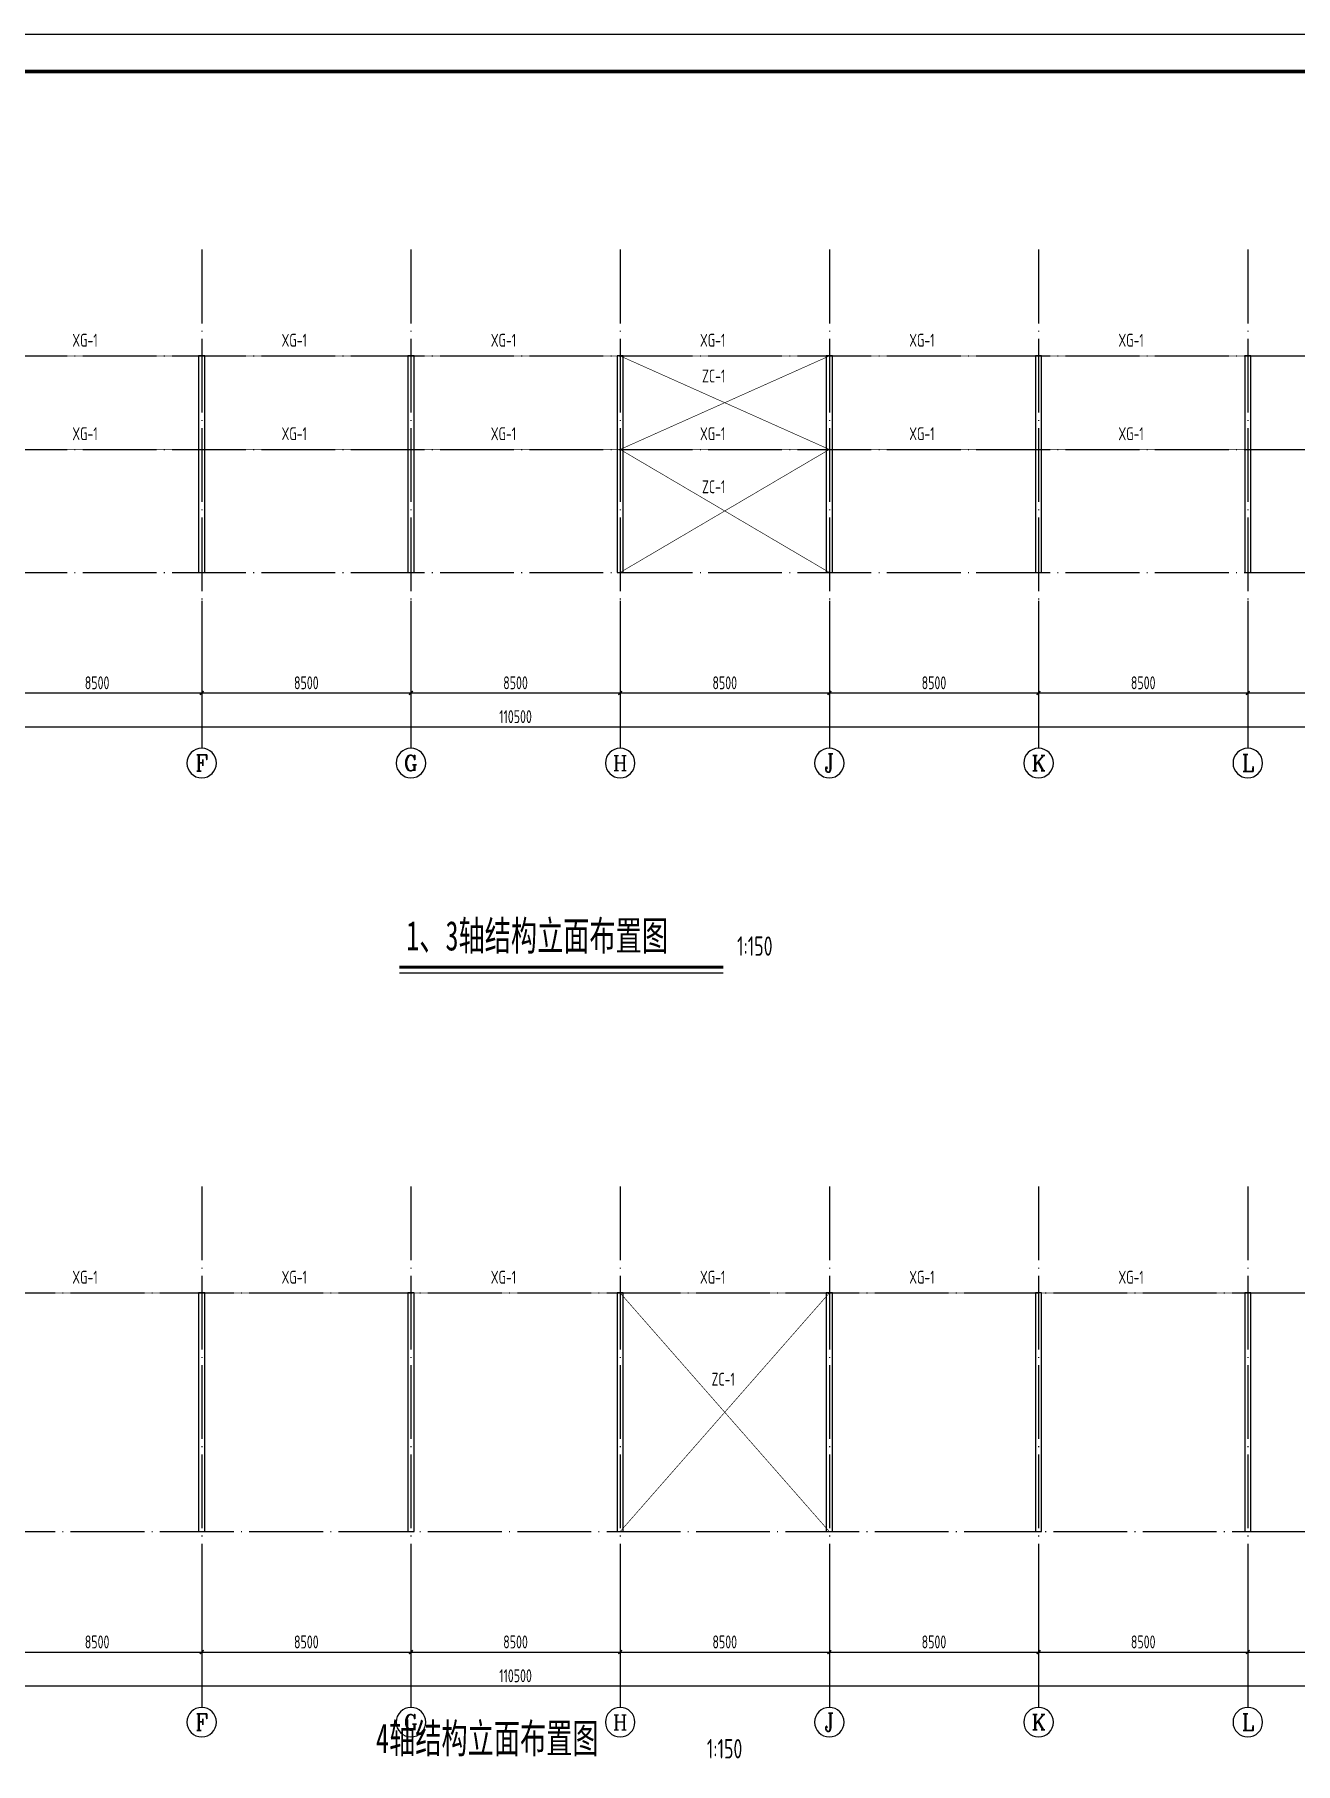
# Model space of a CAD drawing. Extents: x 753177 to 2169292, y -530934 to -273477.
# Drawn here: x 1572805 to 1624030, y -475056 to -404784 of the extents above; entities that cross this region are included whole.
import ezdxf
from ezdxf.enums import TextEntityAlignment as Align

# ---------------------------------------------------------------- set-up
doc = ezdxf.new("R2010")
doc.units = 0
doc.header["$LTSCALE"] = 1500
doc.header["$MEASUREMENT"] = 0
doc.linetypes.add('DOTE', pattern=[2.42, 2, -0.2, 0.02, -0.2])
doc.layers.get('Defpoints').update_dxf_attribs({"color": 252})
for name, color, linetype in [('00-tk', 151, 'Continuous'), ('AXIS', 3, 'Continuous'), ('AXIS_TEXT', 7, 'Continuous'), ('BOLT', 252, 'Continuous'), ('DIM', 3, 'Continuous'), ('NUM', 7, 'Continuous'), ('TEXT', 7, 'Continuous')]:
    doc.layers.add(name, color=color, linetype=linetype)
doc.layers.add('TK', color=252, linetype='Continuous', lineweight=13)
doc.styles.add('_TCH_AXIS', font='COMPLEX', dxfattribs={"bigfont": 'GBCBIG'})
doc.styles.add('COMPLEX', font='COMPLEX')
doc.styles.add('TSSD_Dimension', font='Tssdeng.shx', dxfattribs={"width": 0.7, "bigfont": 'hztxt.shx'})
doc.styles.add('TSSD_Label', font='Tssdeng.shx', dxfattribs={"width": 0.7, "bigfont": 'hztxt.shx'})
doc.styles.add('图名', font='simhei.ttf', dxfattribs={"width": 0.7, "height": 600})
doc.dimstyles.new('TSSD_150_150', dxfattribs={"dimtxt": 525, "dimasz": 150, "dimexe": 150, "dimexo": 375, "dimgap": 150, "dimtad": 1, "dimdec": 0, "dimzin": 0, "dimdsep": 46, "dimtxsty": 'TSSD_Dimension', "dimblk": 'ARCHTICK', "dimblk1": 'ARCHTICK', "dimblk2": 'ARCHTICK', "dimcen": 0, "dimdle": 150, "dimclrt": 7, "dimadec": 0, "dimazin": 0, "dimtfac": 1, "dimtdec": 0, "dimtix": 1, "dimtmove": 2, "dimatfit": 3, "dimfxl": 0, "dimtolj": 1, "dimtzin": 0, "dimarcsym": 0})

# ---------------------------------------------------------------- blocks, each defined once
blk = doc.blocks.new('A$C16496DF1')
at = {"layer": '00-tk', "linetype": 'Continuous'}
blk.add_line((178350, 126150), (0, 126150), dxfattribs=at)
at = {"layer": '00-tk', "const_width": 150}
blk.add_lwpolyline([(3750, 124650), (176850, 124650), (176850, 1500), (3750, 1500)], close=True, dxfattribs=at)
blk = doc.blocks.new('_ArchTick')
at = {"color": 0, "linetype": 'ByBlock', "const_width": 0.4}
blk.add_lwpolyline([(-0.5, -0.5), (0.5, 0.5)], dxfattribs=at)
blk = doc.blocks.new('*D687')
at = {"layer": 'AXIS', "color": 0, "lineweight": -2, "transparency": 16777216}
for p, q in [((1571095, -428170), (1571095, -431695)), ((1579595, -428170), (1579595, -431695)), ((1570945, -431545), (1579745, -431545))]:
    blk.add_line(p, q, dxfattribs=at)
at = {"layer": 'Defpoints', "color": 0, "transparency": 16777216}
for p in [(1571095, -427795), (1579595, -427795), (1579595, -431545)]:
    blk.add_point(p, dxfattribs=at)
at = {"layer": 'AXIS', "color": 0, "lineweight": -2, "transparency": 16777216, "xscale": 150, "yscale": 150, "zscale": 150, "rotation": 180}
blk.add_blockref('_ArchTick', (1571095, -431545), dxfattribs=at)
at = {"layer": 'AXIS', "color": 0, "lineweight": -2, "transparency": 16777216, "xscale": 150, "yscale": 150, "zscale": 150}
blk.add_blockref('_ArchTick', (1579595, -431545), dxfattribs=at)
at = {"layer": 'AXIS', "color": 7, "transparency": 16777216, "insert": (1575345, -431133), "char_height": 525, "attachment_point": 5, "style": 'TSSD_Dimension'}
blk.add_mtext('\\A1;8500', dxfattribs=at)
blk = doc.blocks.new('*D688')
at = {"layer": 'AXIS', "color": 0, "lineweight": -2, "transparency": 16777216}
for p, q in [((1579595, -428170), (1579595, -431695)), ((1588095, -428170), (1588095, -431695)), ((1579445, -431545), (1588245, -431545))]:
    blk.add_line(p, q, dxfattribs=at)
at = {"layer": 'Defpoints', "color": 0, "transparency": 16777216}
for p in [(1579595, -427795), (1588095, -427795), (1588095, -431545)]:
    blk.add_point(p, dxfattribs=at)
at = {"layer": 'AXIS', "color": 0, "lineweight": -2, "transparency": 16777216, "xscale": 150, "yscale": 150, "zscale": 150, "rotation": 180}
blk.add_blockref('_ArchTick', (1579595, -431545), dxfattribs=at)
at = {"layer": 'AXIS', "color": 0, "lineweight": -2, "transparency": 16777216, "xscale": 150, "yscale": 150, "zscale": 150}
blk.add_blockref('_ArchTick', (1588095, -431545), dxfattribs=at)
at = {"layer": 'AXIS', "color": 7, "transparency": 16777216, "insert": (1583845, -431133), "char_height": 525, "attachment_point": 5, "style": 'TSSD_Dimension'}
blk.add_mtext('\\A1;8500', dxfattribs=at)
blk = doc.blocks.new('*D689')
at = {"layer": 'AXIS', "color": 0, "lineweight": -2, "transparency": 16777216}
for p, q in [((1588095, -428170), (1588095, -431695)), ((1596595, -428170), (1596595, -431695)), ((1587945, -431545), (1596745, -431545))]:
    blk.add_line(p, q, dxfattribs=at)
at = {"layer": 'Defpoints', "color": 0, "transparency": 16777216}
for p in [(1588095, -427795), (1596595, -427795), (1596595, -431545)]:
    blk.add_point(p, dxfattribs=at)
at = {"layer": 'AXIS', "color": 0, "lineweight": -2, "transparency": 16777216, "xscale": 150, "yscale": 150, "zscale": 150, "rotation": 180}
blk.add_blockref('_ArchTick', (1588095, -431545), dxfattribs=at)
at = {"layer": 'AXIS', "color": 0, "lineweight": -2, "transparency": 16777216, "xscale": 150, "yscale": 150, "zscale": 150}
blk.add_blockref('_ArchTick', (1596595, -431545), dxfattribs=at)
at = {"layer": 'AXIS', "color": 7, "transparency": 16777216, "insert": (1592345, -431133), "char_height": 525, "attachment_point": 5, "style": 'TSSD_Dimension'}
blk.add_mtext('\\A1;8500', dxfattribs=at)
blk = doc.blocks.new('*D690')
at = {"layer": 'AXIS', "color": 0, "lineweight": -2, "transparency": 16777216}
for p, q in [((1596595, -428170), (1596595, -431695)), ((1605095, -428170), (1605095, -431695)), ((1596445, -431545), (1605245, -431545))]:
    blk.add_line(p, q, dxfattribs=at)
at = {"layer": 'Defpoints', "color": 0, "transparency": 16777216}
for p in [(1596595, -427795), (1605095, -427795), (1605095, -431545)]:
    blk.add_point(p, dxfattribs=at)
at = {"layer": 'AXIS', "color": 0, "lineweight": -2, "transparency": 16777216, "xscale": 150, "yscale": 150, "zscale": 150, "rotation": 180}
blk.add_blockref('_ArchTick', (1596595, -431545), dxfattribs=at)
at = {"layer": 'AXIS', "color": 0, "lineweight": -2, "transparency": 16777216, "xscale": 150, "yscale": 150, "zscale": 150}
blk.add_blockref('_ArchTick', (1605095, -431545), dxfattribs=at)
at = {"layer": 'AXIS', "color": 7, "transparency": 16777216, "insert": (1600845, -431133), "char_height": 525, "attachment_point": 5, "style": 'TSSD_Dimension'}
blk.add_mtext('\\A1;8500', dxfattribs=at)
blk = doc.blocks.new('*D691')
at = {"layer": 'AXIS', "color": 0, "lineweight": -2, "transparency": 16777216}
for p, q in [((1605095, -428170), (1605095, -431695)), ((1613595, -428170), (1613595, -431695)), ((1604945, -431545), (1613745, -431545))]:
    blk.add_line(p, q, dxfattribs=at)
at = {"layer": 'Defpoints', "color": 0, "transparency": 16777216}
for p in [(1605095, -427795), (1613595, -427795), (1613595, -431545)]:
    blk.add_point(p, dxfattribs=at)
at = {"layer": 'AXIS', "color": 0, "lineweight": -2, "transparency": 16777216, "xscale": 150, "yscale": 150, "zscale": 150, "rotation": 180}
blk.add_blockref('_ArchTick', (1605095, -431545), dxfattribs=at)
at = {"layer": 'AXIS', "color": 0, "lineweight": -2, "transparency": 16777216, "xscale": 150, "yscale": 150, "zscale": 150}
blk.add_blockref('_ArchTick', (1613595, -431545), dxfattribs=at)
at = {"layer": 'AXIS', "color": 7, "transparency": 16777216, "insert": (1609345, -431133), "char_height": 525, "attachment_point": 5, "style": 'TSSD_Dimension'}
blk.add_mtext('\\A1;8500', dxfattribs=at)
blk = doc.blocks.new('*D692')
at = {"layer": 'AXIS', "color": 0, "lineweight": -2, "transparency": 16777216}
for p, q in [((1613595, -428170), (1613595, -431695)), ((1622095, -428170), (1622095, -431695)), ((1613445, -431545), (1622245, -431545))]:
    blk.add_line(p, q, dxfattribs=at)
at = {"layer": 'Defpoints', "color": 0, "transparency": 16777216}
for p in [(1613595, -427795), (1622095, -427795), (1622095, -431545)]:
    blk.add_point(p, dxfattribs=at)
at = {"layer": 'AXIS', "color": 0, "lineweight": -2, "transparency": 16777216, "xscale": 150, "yscale": 150, "zscale": 150, "rotation": 180}
blk.add_blockref('_ArchTick', (1613595, -431545), dxfattribs=at)
at = {"layer": 'AXIS', "color": 0, "lineweight": -2, "transparency": 16777216, "xscale": 150, "yscale": 150, "zscale": 150}
blk.add_blockref('_ArchTick', (1622095, -431545), dxfattribs=at)
at = {"layer": 'AXIS', "color": 7, "transparency": 16777216, "insert": (1617845, -431133), "char_height": 525, "attachment_point": 5, "style": 'TSSD_Dimension'}
blk.add_mtext('\\A1;8500', dxfattribs=at)
blk = doc.blocks.new('*D693')
at = {"layer": 'AXIS', "color": 0, "lineweight": -2, "transparency": 16777216}
for p, q in [((1622095, -428170), (1622095, -431695)), ((1630595, -428170), (1630595, -431695)), ((1621945, -431545), (1630745, -431545))]:
    blk.add_line(p, q, dxfattribs=at)
at = {"layer": 'Defpoints', "color": 0, "transparency": 16777216}
for p in [(1622095, -427795), (1630595, -427795), (1630595, -431545)]:
    blk.add_point(p, dxfattribs=at)
at = {"layer": 'AXIS', "color": 0, "lineweight": -2, "transparency": 16777216, "xscale": 150, "yscale": 150, "zscale": 150, "rotation": 180}
blk.add_blockref('_ArchTick', (1622095, -431545), dxfattribs=at)
at = {"layer": 'AXIS', "color": 0, "lineweight": -2, "transparency": 16777216, "xscale": 150, "yscale": 150, "zscale": 150}
blk.add_blockref('_ArchTick', (1630595, -431545), dxfattribs=at)
at = {"layer": 'AXIS', "color": 7, "transparency": 16777216, "insert": (1626345, -431133), "char_height": 525, "attachment_point": 5, "style": 'TSSD_Dimension'}
blk.add_mtext('\\A1;8500', dxfattribs=at)
blk = doc.blocks.new('_AXISO')
blk.add_circle((0, 0), 0.5)
at = {"layer": 'AXIS_TEXT', "style": 'COMPLEX', "width": 1.041667}
blk.add_attdef('A', text='', height=0.56, dxfattribs=at).set_placement((-0.25, -0.28), (0.25, -0.28), align=Align.FIT)
blk = doc.blocks.new('*D696')
at = {"layer": 'Defpoints', "color": 0, "transparency": 16777216}
for p in [(1537095, -426648), (1647595, -426648), (1647595, -432921)]:
    blk.add_point(p, dxfattribs=at)
at = {"layer": 'DIM', "color": 0, "lineweight": -2, "transparency": 16777216}
for p, q in [((1537095, -427023), (1537095, -433071)), ((1647595, -427023), (1647595, -433071)), ((1536945, -432921), (1647745, -432921))]:
    blk.add_line(p, q, dxfattribs=at)
at = {"layer": 'DIM', "color": 0, "lineweight": -2, "transparency": 16777216, "xscale": 150, "yscale": 150, "zscale": 150, "rotation": 180}
blk.add_blockref('_ArchTick', (1537095, -432921), dxfattribs=at)
at = {"layer": 'DIM', "color": 0, "lineweight": -2, "transparency": 16777216, "xscale": 150, "yscale": 150, "zscale": 150}
blk.add_blockref('_ArchTick', (1647595, -432921), dxfattribs=at)
at = {"layer": 'DIM', "color": 7, "transparency": 16777216, "insert": (1592345, -432508), "char_height": 525, "attachment_point": 5, "style": 'TSSD_Dimension'}
blk.add_mtext('\\A1;110500', dxfattribs=at)
blk = doc.blocks.new('*D709')
at = {"layer": 'AXIS', "color": 0, "lineweight": -2, "transparency": 16777216}
for p, q in [((1571095, -467155), (1571095, -470680)), ((1579595, -467155), (1579595, -470680)), ((1570945, -470530), (1579745, -470530))]:
    blk.add_line(p, q, dxfattribs=at)
at = {"layer": 'Defpoints', "color": 0, "transparency": 16777216}
for p in [(1571095, -466780), (1579595, -466780), (1579595, -470530)]:
    blk.add_point(p, dxfattribs=at)
at = {"layer": 'AXIS', "color": 0, "lineweight": -2, "transparency": 16777216, "xscale": 150, "yscale": 150, "zscale": 150, "rotation": 180}
blk.add_blockref('_ArchTick', (1571095, -470530), dxfattribs=at)
at = {"layer": 'AXIS', "color": 0, "lineweight": -2, "transparency": 16777216, "xscale": 150, "yscale": 150, "zscale": 150}
blk.add_blockref('_ArchTick', (1579595, -470530), dxfattribs=at)
at = {"layer": 'AXIS', "color": 7, "transparency": 16777216, "insert": (1575345, -470118), "char_height": 525, "attachment_point": 5, "style": 'TSSD_Dimension'}
blk.add_mtext('\\A1;8500', dxfattribs=at)
blk = doc.blocks.new('*D710')
at = {"layer": 'AXIS', "color": 0, "lineweight": -2, "transparency": 16777216}
for p, q in [((1579595, -467155), (1579595, -470680)), ((1588095, -467155), (1588095, -470680)), ((1579445, -470530), (1588245, -470530))]:
    blk.add_line(p, q, dxfattribs=at)
at = {"layer": 'Defpoints', "color": 0, "transparency": 16777216}
for p in [(1579595, -466780), (1588095, -466780), (1588095, -470530)]:
    blk.add_point(p, dxfattribs=at)
at = {"layer": 'AXIS', "color": 0, "lineweight": -2, "transparency": 16777216, "xscale": 150, "yscale": 150, "zscale": 150, "rotation": 180}
blk.add_blockref('_ArchTick', (1579595, -470530), dxfattribs=at)
at = {"layer": 'AXIS', "color": 0, "lineweight": -2, "transparency": 16777216, "xscale": 150, "yscale": 150, "zscale": 150}
blk.add_blockref('_ArchTick', (1588095, -470530), dxfattribs=at)
at = {"layer": 'AXIS', "color": 7, "transparency": 16777216, "insert": (1583845, -470118), "char_height": 525, "attachment_point": 5, "style": 'TSSD_Dimension'}
blk.add_mtext('\\A1;8500', dxfattribs=at)
blk = doc.blocks.new('*D711')
at = {"layer": 'AXIS', "color": 0, "lineweight": -2, "transparency": 16777216}
for p, q in [((1588095, -467155), (1588095, -470680)), ((1596595, -467155), (1596595, -470680)), ((1587945, -470530), (1596745, -470530))]:
    blk.add_line(p, q, dxfattribs=at)
at = {"layer": 'Defpoints', "color": 0, "transparency": 16777216}
for p in [(1588095, -466780), (1596595, -466780), (1596595, -470530)]:
    blk.add_point(p, dxfattribs=at)
at = {"layer": 'AXIS', "color": 0, "lineweight": -2, "transparency": 16777216, "xscale": 150, "yscale": 150, "zscale": 150, "rotation": 180}
blk.add_blockref('_ArchTick', (1588095, -470530), dxfattribs=at)
at = {"layer": 'AXIS', "color": 0, "lineweight": -2, "transparency": 16777216, "xscale": 150, "yscale": 150, "zscale": 150}
blk.add_blockref('_ArchTick', (1596595, -470530), dxfattribs=at)
at = {"layer": 'AXIS', "color": 7, "transparency": 16777216, "insert": (1592345, -470118), "char_height": 525, "attachment_point": 5, "style": 'TSSD_Dimension'}
blk.add_mtext('\\A1;8500', dxfattribs=at)
blk = doc.blocks.new('*D712')
at = {"layer": 'AXIS', "color": 0, "lineweight": -2, "transparency": 16777216}
for p, q in [((1596595, -467155), (1596595, -470680)), ((1605095, -467155), (1605095, -470680)), ((1596445, -470530), (1605245, -470530))]:
    blk.add_line(p, q, dxfattribs=at)
at = {"layer": 'Defpoints', "color": 0, "transparency": 16777216}
for p in [(1596595, -466780), (1605095, -466780), (1605095, -470530)]:
    blk.add_point(p, dxfattribs=at)
at = {"layer": 'AXIS', "color": 0, "lineweight": -2, "transparency": 16777216, "xscale": 150, "yscale": 150, "zscale": 150, "rotation": 180}
blk.add_blockref('_ArchTick', (1596595, -470530), dxfattribs=at)
at = {"layer": 'AXIS', "color": 0, "lineweight": -2, "transparency": 16777216, "xscale": 150, "yscale": 150, "zscale": 150}
blk.add_blockref('_ArchTick', (1605095, -470530), dxfattribs=at)
at = {"layer": 'AXIS', "color": 7, "transparency": 16777216, "insert": (1600845, -470118), "char_height": 525, "attachment_point": 5, "style": 'TSSD_Dimension'}
blk.add_mtext('\\A1;8500', dxfattribs=at)
blk = doc.blocks.new('*D713')
at = {"layer": 'AXIS', "color": 0, "lineweight": -2, "transparency": 16777216}
for p, q in [((1605095, -467155), (1605095, -470680)), ((1613595, -467155), (1613595, -470680)), ((1604945, -470530), (1613745, -470530))]:
    blk.add_line(p, q, dxfattribs=at)
at = {"layer": 'Defpoints', "color": 0, "transparency": 16777216}
for p in [(1605095, -466780), (1613595, -466780), (1613595, -470530)]:
    blk.add_point(p, dxfattribs=at)
at = {"layer": 'AXIS', "color": 0, "lineweight": -2, "transparency": 16777216, "xscale": 150, "yscale": 150, "zscale": 150, "rotation": 180}
blk.add_blockref('_ArchTick', (1605095, -470530), dxfattribs=at)
at = {"layer": 'AXIS', "color": 0, "lineweight": -2, "transparency": 16777216, "xscale": 150, "yscale": 150, "zscale": 150}
blk.add_blockref('_ArchTick', (1613595, -470530), dxfattribs=at)
at = {"layer": 'AXIS', "color": 7, "transparency": 16777216, "insert": (1609345, -470118), "char_height": 525, "attachment_point": 5, "style": 'TSSD_Dimension'}
blk.add_mtext('\\A1;8500', dxfattribs=at)
blk = doc.blocks.new('*D714')
at = {"layer": 'AXIS', "color": 0, "lineweight": -2, "transparency": 16777216}
for p, q in [((1613595, -467155), (1613595, -470680)), ((1622095, -467155), (1622095, -470680)), ((1613445, -470530), (1622245, -470530))]:
    blk.add_line(p, q, dxfattribs=at)
at = {"layer": 'Defpoints', "color": 0, "transparency": 16777216}
for p in [(1613595, -466780), (1622095, -466780), (1622095, -470530)]:
    blk.add_point(p, dxfattribs=at)
at = {"layer": 'AXIS', "color": 0, "lineweight": -2, "transparency": 16777216, "xscale": 150, "yscale": 150, "zscale": 150, "rotation": 180}
blk.add_blockref('_ArchTick', (1613595, -470530), dxfattribs=at)
at = {"layer": 'AXIS', "color": 0, "lineweight": -2, "transparency": 16777216, "xscale": 150, "yscale": 150, "zscale": 150}
blk.add_blockref('_ArchTick', (1622095, -470530), dxfattribs=at)
at = {"layer": 'AXIS', "color": 7, "transparency": 16777216, "insert": (1617845, -470118), "char_height": 525, "attachment_point": 5, "style": 'TSSD_Dimension'}
blk.add_mtext('\\A1;8500', dxfattribs=at)
blk = doc.blocks.new('*D715')
at = {"layer": 'AXIS', "color": 0, "lineweight": -2, "transparency": 16777216}
for p, q in [((1622095, -467155), (1622095, -470680)), ((1630595, -467155), (1630595, -470680)), ((1621945, -470530), (1630745, -470530))]:
    blk.add_line(p, q, dxfattribs=at)
at = {"layer": 'Defpoints', "color": 0, "transparency": 16777216}
for p in [(1622095, -466780), (1630595, -466780), (1630595, -470530)]:
    blk.add_point(p, dxfattribs=at)
at = {"layer": 'AXIS', "color": 0, "lineweight": -2, "transparency": 16777216, "xscale": 150, "yscale": 150, "zscale": 150, "rotation": 180}
blk.add_blockref('_ArchTick', (1622095, -470530), dxfattribs=at)
at = {"layer": 'AXIS', "color": 0, "lineweight": -2, "transparency": 16777216, "xscale": 150, "yscale": 150, "zscale": 150}
blk.add_blockref('_ArchTick', (1630595, -470530), dxfattribs=at)
at = {"layer": 'AXIS', "color": 7, "transparency": 16777216, "insert": (1626345, -470118), "char_height": 525, "attachment_point": 5, "style": 'TSSD_Dimension'}
blk.add_mtext('\\A1;8500', dxfattribs=at)
blk = doc.blocks.new('*D718')
at = {"layer": 'Defpoints', "color": 0, "transparency": 16777216}
for p in [(1537095, -465633), (1647595, -465633), (1647595, -471906)]:
    blk.add_point(p, dxfattribs=at)
at = {"layer": 'DIM', "color": 0, "lineweight": -2, "transparency": 16777216}
for p, q in [((1537095, -466008), (1537095, -472056)), ((1647595, -466008), (1647595, -472056)), ((1536945, -471906), (1647745, -471906))]:
    blk.add_line(p, q, dxfattribs=at)
at = {"layer": 'DIM', "color": 0, "lineweight": -2, "transparency": 16777216, "xscale": 150, "yscale": 150, "zscale": 150, "rotation": 180}
blk.add_blockref('_ArchTick', (1537095, -471906), dxfattribs=at)
at = {"layer": 'DIM', "color": 0, "lineweight": -2, "transparency": 16777216, "xscale": 150, "yscale": 150, "zscale": 150}
blk.add_blockref('_ArchTick', (1647595, -471906), dxfattribs=at)
at = {"layer": 'DIM', "color": 7, "transparency": 16777216, "insert": (1592345, -471493), "char_height": 525, "attachment_point": 5, "style": 'TSSD_Dimension'}
blk.add_mtext('\\A1;110500', dxfattribs=at)

msp = doc.modelspace()

# ---------------------------------------------------------------- linework, layer by layer
at = {"color": 4, "linetype": 'ByBlock'}
for points in [[(1579719.9, -417847.7), (1579469.9, -417847.7), (1579469.9, -426647.7), (1579719.9, -426647.7)], [(1588219.9, -417847.7), (1587969.9, -417847.7), (1587969.9, -426647.7), (1588219.9, -426647.7)], [(1596719.9, -417847.7), (1596469.9, -417847.7), (1596469.9, -426647.7), (1596719.9, -426647.7)], [(1605219.9, -417847.7), (1604969.9, -417847.7), (1604969.9, -426647.7), (1605219.9, -426647.7)], [(1613719.9, -417847.7), (1613469.9, -417847.7), (1613469.9, -426647.7), (1613719.9, -426647.7)], [(1622219.9, -417847.7), (1621969.9, -417847.7), (1621969.9, -426647.7), (1622219.9, -426647.7)], [(1579719.9, -455932.7), (1579469.9, -455932.7), (1579469.9, -465632.7), (1579719.9, -465632.7)], [(1588219.9, -455932.7), (1587969.9, -455932.7), (1587969.9, -465632.7), (1588219.9, -465632.7)], [(1596719.9, -455932.7), (1596469.9, -455932.7), (1596469.9, -465632.7), (1596719.9, -465632.7)], [(1605219.9, -455932.7), (1604969.9, -455932.7), (1604969.9, -465632.7), (1605219.9, -465632.7)], [(1613719.9, -455932.7), (1613469.9, -455932.7), (1613469.9, -465632.7), (1613719.9, -465632.7)], [(1622219.9, -455932.7), (1621969.9, -455932.7), (1621969.9, -465632.7), (1622219.9, -465632.7)]]:
    msp.add_lwpolyline(points, close=True, dxfattribs=at)
at = {"layer": 'AXIS', "color": 252, "linetype": 'DOTE'}
for p, q in [((1579594.9, -413521.8), (1579594.9, -427795.3)), ((1588094.9, -413521.8), (1588094.9, -427795.3)), ((1596594.9, -413521.8), (1596594.9, -427795.3)), ((1605094.9, -413521.8), (1605094.9, -427795.3)), ((1613594.9, -413521.8), (1613594.9, -427795.3)), ((1622094.9, -413521.8), (1622094.9, -427795.3)), ((1579594.9, -451606.8), (1579594.9, -466780.3)), ((1588094.9, -451606.8), (1588094.9, -466780.3)), ((1596594.9, -451606.8), (1596594.9, -466780.3)), ((1605094.9, -451606.8), (1605094.9, -466780.3)), ((1613594.9, -451606.8), (1613594.9, -466780.3)), ((1622094.9, -451606.8), (1622094.9, -466780.3))]:
    msp.add_line(p, q, dxfattribs=at)
at = {"layer": 'AXIS', "color": 253, "linetype": 'DOTE'}
for p, q in [((1534830.2, -417847.7), (1648401.8, -417847.7)), ((1534830.2, -421647.7), (1648401.8, -421647.7)), ((1534830.2, -426647.7), (1648401.8, -426647.7)), ((1530708.3, -455932.7), (1648401.8, -455932.7)), ((1530708.3, -465632.7), (1648401.8, -465632.7))]:
    msp.add_line(p, q, dxfattribs=at)
at = {"layer": 'AXIS'}
for p, q in [((1579594.9, -427795.3), (1579594.9, -433795.3)), ((1588094.9, -427795.3), (1588094.9, -433795.3)), ((1596594.9, -427795.3), (1596594.9, -433795.3)), ((1605094.9, -427795.3), (1605094.9, -433795.3)), ((1613594.9, -427795.3), (1613594.9, -433795.3)), ((1622094.9, -427795.3), (1622094.9, -433795.3)), ((1579594.9, -466780.3), (1579594.9, -472780.3)), ((1588094.9, -466780.3), (1588094.9, -472780.3)), ((1596594.9, -466780.3), (1596594.9, -472780.3)), ((1605094.9, -466780.3), (1605094.9, -472780.3)), ((1613594.9, -466780.3), (1613594.9, -472780.3)), ((1622094.9, -466780.3), (1622094.9, -472780.3))]:
    msp.add_line(p, q, dxfattribs=at)
at = {"layer": 'BOLT', "color": 4, "const_width": 25}
for points in [[(1537094.9, -417847.7), (1647594.9, -417847.7)], [(1605094.9, -426647.7), (1596594.9, -421647.7), (1605094.9, -417847.7)], [(1596594.9, -426647.7), (1605094.9, -421647.7), (1596594.9, -417847.7)], [(1537094.9, -421647.7), (1647594.9, -421647.7)], [(1537094.9, -455932.7), (1647594.9, -455932.7)], [(1596594.9, -465632.7), (1605094.9, -455932.7)], [(1605094.9, -465632.7), (1596594.9, -455932.7)]]:
    msp.add_lwpolyline(points, dxfattribs=at)
at = {"layer": 'NUM', "const_width": 112.5}
msp.add_lwpolyline([(1587627, -442689.9), (1600783.4, -442689.9)], dxfattribs=at)
at = {"layer": 'NUM'}
msp.add_lwpolyline([(1587627, -442914.9), (1600783.4, -442914.9)], dxfattribs=at)

# ---------------------------------------------------------------- block references
at = {"layer": 'AXIS'}
ref = msp.add_blockref('_AXISO', (1579594.9, -434395.3), dxfattribs=dict(at, xscale=-1200, yscale=1200, zscale=1200))
ref.add_attrib('A', 'F', dxfattribs={"layer": 'AXIS_TEXT', "height": 668.2, "style": '_TCH_AXIS'}).set_placement((1579340.4, -434729.4), (1579849.5, -434729.4), align=Align.FIT)
ref = msp.add_blockref('_AXISO', (1588094.9, -434395.3), dxfattribs=dict(at, xscale=-1200, yscale=1200, zscale=1200))
ref.add_attrib('A', 'G', dxfattribs={"layer": 'AXIS_TEXT', "height": 637.8, "style": '_TCH_AXIS'}).set_placement((1587821.6, -434714.2), (1588368.3, -434714.2), align=Align.FIT)
ref = msp.add_blockref('_AXISO', (1596594.9, -434395.3), dxfattribs=dict(at, xscale=-1200, yscale=1200, zscale=1200))
ref.add_attrib('A', 'H', dxfattribs={"layer": 'AXIS_TEXT', "height": 608.3, "style": '_TCH_AXIS'}).set_placement((1596305.3, -434699.4), (1596884.6, -434699.4), align=Align.FIT)
ref = msp.add_blockref('_AXISO', (1605094.9, -434395.3), dxfattribs=dict(at, xscale=-1200, yscale=1200, zscale=1200))
ref.add_attrib('A', 'J', dxfattribs={"layer": 'AXIS_TEXT', "height": 744.1, "style": '_TCH_AXIS'}).set_placement((1604900, -434767.3), (1605289.8, -434767.3), align=Align.FIT)
ref = msp.add_blockref('_AXISO', (1613594.9, -434395.3), dxfattribs=dict(at, xscale=-1200, yscale=1200, zscale=1200))
ref.add_attrib('A', 'K', dxfattribs={"layer": 'AXIS_TEXT', "height": 622.9, "style": '_TCH_AXIS'}).set_placement((1613313.1, -434706.7), (1613876.7, -434706.7), align=Align.FIT)
ref = msp.add_blockref('_AXISO', (1622094.9, -434395.3), dxfattribs=dict(at, xscale=-1200, yscale=1200, zscale=1200))
ref.add_attrib('A', 'L', dxfattribs={"layer": 'AXIS_TEXT', "height": 683.5, "style": '_TCH_AXIS'}).set_placement((1621850.8, -434737.1), (1622339, -434737.1), align=Align.FIT)
ref = msp.add_blockref('_AXISO', (1579594.9, -473380.3), dxfattribs=dict(at, xscale=-1200, yscale=1200, zscale=1200))
ref.add_attrib('A', 'F', dxfattribs={"layer": 'AXIS_TEXT', "height": 668.2, "style": '_TCH_AXIS'}).set_placement((1579340.4, -473714.4), (1579849.5, -473714.4), align=Align.FIT)
ref = msp.add_blockref('_AXISO', (1588094.9, -473380.3), dxfattribs=dict(at, xscale=-1200, yscale=1200, zscale=1200))
ref.add_attrib('A', 'G', dxfattribs={"layer": 'AXIS_TEXT', "height": 637.8, "style": '_TCH_AXIS'}).set_placement((1587821.6, -473699.2), (1588368.3, -473699.2), align=Align.FIT)
ref = msp.add_blockref('_AXISO', (1596594.9, -473380.3), dxfattribs=dict(at, xscale=-1200, yscale=1200, zscale=1200))
ref.add_attrib('A', 'H', dxfattribs={"layer": 'AXIS_TEXT', "height": 608.3, "style": '_TCH_AXIS'}).set_placement((1596305.3, -473684.5), (1596884.6, -473684.5), align=Align.FIT)
ref = msp.add_blockref('_AXISO', (1605094.9, -473380.3), dxfattribs=dict(at, xscale=-1200, yscale=1200, zscale=1200))
ref.add_attrib('A', 'J', dxfattribs={"layer": 'AXIS_TEXT', "height": 744.1, "style": '_TCH_AXIS'}).set_placement((1604900, -473752.4), (1605289.8, -473752.4), align=Align.FIT)
ref = msp.add_blockref('_AXISO', (1613594.9, -473380.3), dxfattribs=dict(at, xscale=-1200, yscale=1200, zscale=1200))
ref.add_attrib('A', 'K', dxfattribs={"layer": 'AXIS_TEXT', "height": 622.9, "style": '_TCH_AXIS'}).set_placement((1613313.1, -473691.8), (1613876.7, -473691.8), align=Align.FIT)
ref = msp.add_blockref('_AXISO', (1622094.9, -473380.3), dxfattribs=dict(at, xscale=-1200, yscale=1200, zscale=1200))
ref.add_attrib('A', 'L', dxfattribs={"layer": 'AXIS_TEXT', "height": 683.5, "style": '_TCH_AXIS'}).set_placement((1621850.8, -473722.1), (1622339, -473722.1), align=Align.FIT)
at = {"layer": 'TK', "color": 2, "linetype": 'ByBlock'}
msp.add_blockref('A$C16496DF1', (1513007.4, -530934.4), dxfattribs=at)

# ---------------------------------------------------------------- texts
at = {"layer": 'NUM', "style": 'TSSD_Dimension', "width": 0.7}
for p in [(1601345.9, -442464.9), (1600118.3, -475089.9)]:
    msp.add_text('1:150', height=787.5, dxfattribs=at).set_placement(p, align=Align.BOTTOM_LEFT)
at = {"layer": 'TEXT', "style": 'TSSD_Label', "width": 0.7}
for s, p in [('XG-1', (1575367.4, -417629)), ('XG-1', (1583867.4, -417629)), ('XG-1', (1592367.4, -417629)), ('XG-1', (1600867.4, -417629)), ('XG-1', (1609367.4, -417629)), ('XG-1', (1617867.4, -417629)), ('ZC-1', (1600867.4, -419083.5)), ('XG-1', (1575367.4, -421429)), ('XG-1', (1583867.4, -421429)), ('XG-1', (1592367.4, -421429)), ('XG-1', (1600867.4, -421429)), ('XG-1', (1600867.4, -421429)), ('XG-1', (1609367.4, -421429)), ('XG-1', (1617867.4, -421429)), ('ZC-1', (1600867.4, -423583.5)), ('XG-1', (1575367.4, -455714)), ('XG-1', (1583867.4, -455714)), ('XG-1', (1592367.4, -455714)), ('XG-1', (1600867.4, -455714)), ('XG-1', (1609367.4, -455714)), ('XG-1', (1617867.4, -455714)), ('ZC-1', (1601253.1, -459860.8))]:
    msp.add_text(s, height=525, dxfattribs=at).set_placement(p, align=Align.BOTTOM_RIGHT)
at = {"layer": 'TEXT', "style": '图名', "width": 0.65}
for s, p in [('1、3轴结构立面布置图', (1587903.6, -442372.5)), ('4轴结构立面布置图', (1586676.1, -474997.5))]:
    msp.add_text(s, height=1200, dxfattribs=at).set_placement(p, align=Align.BOTTOM_LEFT)

# ---------------------------------------------------------------- dimensions: what is measured, and where the dimension line sits
at = {"layer": 'AXIS'}
for p1, p2, picture, middle in [((1571094.9, -427795.3), (1579594.9, -427795.3), '*D687', (1575344.9, -431132.8)), ((1579594.9, -427795.3), (1588094.9, -427795.3), '*D688', (1583844.9, -431132.8)), ((1588094.9, -427795.3), (1596594.9, -427795.3), '*D689', (1592344.9, -431132.8)), ((1596594.9, -427795.3), (1605094.9, -427795.3), '*D690', (1600844.9, -431132.8)), ((1605094.9, -427795.3), (1613594.9, -427795.3), '*D691', (1609344.9, -431132.8)), ((1613594.9, -427795.3), (1622094.9, -427795.3), '*D692', (1617844.9, -431132.8)), ((1622094.9, -427795.3), (1630594.9, -427795.3), '*D693', (1626344.9, -431132.8)), ((1571094.9, -466780.3), (1579594.9, -466780.3), '*D709', (1575344.9, -470117.8)), ((1579594.9, -466780.3), (1588094.9, -466780.3), '*D710', (1583844.9, -470117.8)), ((1588094.9, -466780.3), (1596594.9, -466780.3), '*D711', (1592344.9, -470117.8)), ((1596594.9, -466780.3), (1605094.9, -466780.3), '*D712', (1600844.9, -470117.8)), ((1605094.9, -466780.3), (1613594.9, -466780.3), '*D713', (1609344.9, -470117.8)), ((1613594.9, -466780.3), (1622094.9, -466780.3), '*D714', (1617844.9, -470117.8)), ((1622094.9, -466780.3), (1630594.9, -466780.3), '*D715', (1626344.9, -470117.8))]:
    dim = msp.add_aligned_dim(p1=p1, p2=p2, distance=-3750, dimstyle='TSSD_150_150', dxfattribs=at)
    dim.commit()
    dim.dimension.update_dxf_attribs({"geometry": picture, "text_midpoint": middle})
at = {"layer": 'DIM'}
for base, p1, p2, picture, middle in [((1647594.9, -432920.5), (1537094.9, -426647.7), (1647594.9, -426647.7), '*D696', (1592344.9, -432508)), ((1647594.9, -471905.6), (1537094.9, -465632.7), (1647594.9, -465632.7), '*D718', (1592344.9, -471493.1))]:
    dim = msp.add_linear_dim(base=base, p1=p1, p2=p2, dimstyle='TSSD_150_150', dxfattribs=at)
    dim.commit()
    dim.dimension.update_dxf_attribs({"geometry": picture, "text_midpoint": middle})

doc.saveas('drawing.dxf')
